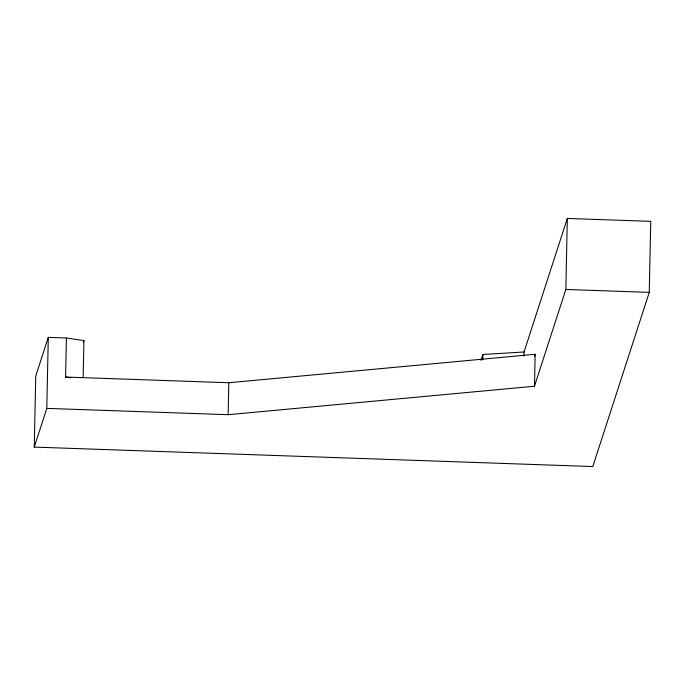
<?xml version="1.0" encoding="UTF-8"?>
<svg xmlns="http://www.w3.org/2000/svg" width="685" height="685" viewBox="0 0 685 685"><rect width="100%" height="100%" fill="white"/><g stroke="black" fill="none" stroke-linecap="round" stroke-linejoin="round"><path stroke-width="1.03" d="M523.956 356.209L524.042 351.987L567.326 218.446L650.75 221.358L649.26 292.367L592.799 466.553L34.25 447.091L35.74 376.074L48.284 337.371L66.419 337.996L83.93 340.565L83.15 377.512M34.25 447.091L46.794 408.38L48.284 337.371M70.752 377.812L65.597 377.058L66.419 337.996M228.148 414.699L228.816 382.744L535.148 354.273L534.48 386.229L228.148 414.699L46.794 408.38M482.779 359.745L482.891 354.47L524.042 351.987M534.48 386.229L565.844 289.464L567.326 218.446M83.279 342.551L83.93 340.565M480.956 360.43L482.891 354.47M534.497 356.26L535.148 354.273M565.844 289.464L649.26 292.367M65.597 377.058L228.816 382.744"/></g></svg>
